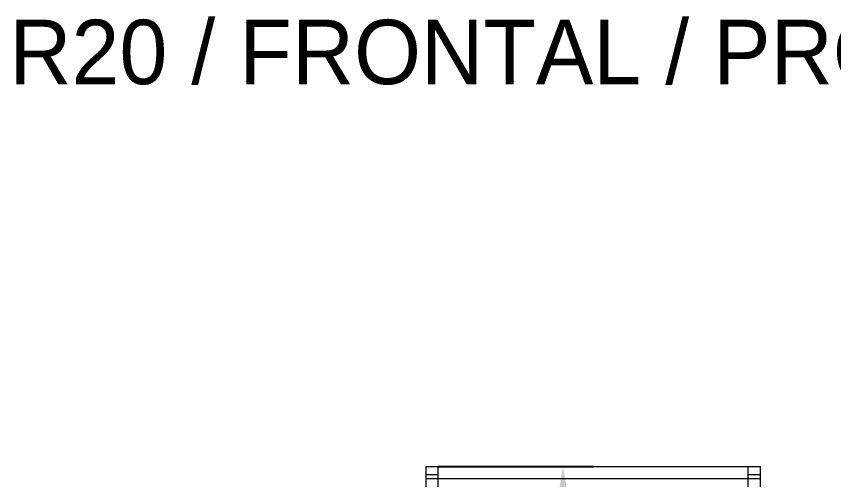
# Model space of a CAD drawing. Header units: millimetres. Extents: x -1970 to 34302, y -65268 to 6837.
# Drawn here: x 35 to 4094, y -31465 to -29163 of the extents above; entities that cross this region are included whole.
import ezdxf

# ---------------------------------------------------------------- set-up
doc = ezdxf.new("R2010")
doc.units = ezdxf.units.MM
for name, color, linetype, lineweight in [('COTAS_P', 1, 'Continuous', 0), ('frontal_dosificador', 7, 'Continuous', 0), ('TEXTOS', 4, 'Continuous', 0)]:
    doc.layers.add(name, color=color, linetype=linetype, lineweight=lineweight)
doc.dimstyles.new('R19_100', dxfattribs={"dimtxt": 250, "dimasz": 150, "dimexe": 150, "dimexo": 80, "dimgap": 100, "dimtad": 1, "dimtih": 1, "dimtoh": 1, "dimdsep": 46, "dimcen": 0.09, "dimadec": 0, "dimazin": 0, "dimtfac": 1, "dimtdec": 4, "dimtofl": 0, "dimtmove": 0, "dimatfit": 3, "dimfxl": 1, "dimtolj": 1, "dimtzin": 0, "dimarcsym": 0})

# ---------------------------------------------------------------- blocks, each defined once
blk = doc.blocks.new('*D36')
at = {"layer": 'COTAS_P', "color": 0, "lineweight": -2, "transparency": 16777216}
for p, q in [((2130, -31400), (2900, -31400)), ((2750, -33850), (2750, -31550)), ((2130, -34000), (2900, -34000))]:
    blk.add_line(p, q, dxfattribs=at)
at = {"layer": 'COTAS_P', "color": 0, "transparency": 16777216}
for points in [[(2725, -31550), (2775, -31550), (2750, -31400)], [(2725, -33850), (2775, -33850), (2750, -34000)]]:
    blk.add_solid(points, dxfattribs=at)
at = {"layer": 'Defpoints', "color": 0, "transparency": 16777216}
for p in [(2050, -31400), (2750, -31400), (2050, -34000)]:
    blk.add_point(p, dxfattribs=at)

msp = doc.modelspace()

# ---------------------------------------------------------------- linework, layer by layer
at = {"layer": 'frontal_dosificador'}
for p, q in [((2070, -31400), (2130, -31400)), ((2070, -31460), (2070, -31400)), ((2130, -31460), (2130, -31400)), ((2130, -31400), (3670, -31400)), ((3670, -31400), (3730, -31400)), ((3670, -31460), (3670, -31400)), ((3730, -31460), (3730, -31400)), ((2070, -31440), (2130, -31440)), ((2070, -33980), (2070, -31440)), ((2130, -33980), (2130, -31440)), ((3670, -31440), (3730, -31440)), ((3670, -33980), (3670, -31440)), ((3730, -33980), (3730, -31440)), ((2070, -31460), (2130, -31460)), ((2130, -31460), (3670, -31460)), ((3670, -31460), (3730, -31460))]:
    msp.add_line(p, q, dxfattribs=at)

# ---------------------------------------------------------------- texts
at = {"layer": 'TEXTOS'}
msp.add_text('R20 / FRONTAL / PROVISIONAL / MM', height=320, dxfattribs=at).set_placement((0, -29500))

# ---------------------------------------------------------------- dimensions: what is measured, and where the dimension line sits
at = {"layer": 'COTAS_P'}
dim = msp.add_aligned_dim(p1=(2050, -34000), p2=(2050, -31400), distance=-700, text='<> P', dimstyle='R19_100', dxfattribs=at)
dim.commit()
dim.dimension.update_dxf_attribs({"geometry": '*D36', "text_midpoint": (2750, -32700)})

doc.saveas('drawing.dxf')
